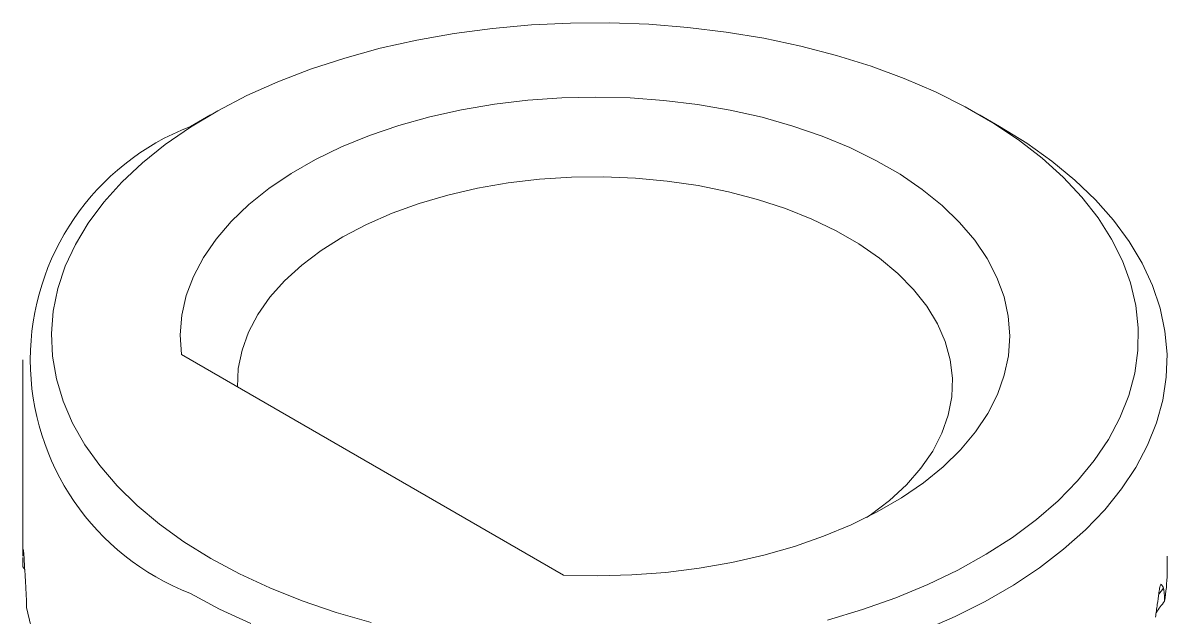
# Model space of a CAD drawing. Header units: millimetres. Extents: x 2 to 295, y 1 to 209.
# Drawn here: x 230.82 to 270.82, y 111.29 to 132.07 of the extents above; entities that cross this region are included whole.
import ezdxf

# ---------------------------------------------------------------- set-up
doc = ezdxf.new("R2010")
doc.units = ezdxf.units.MM

msp = doc.modelspace()

# ---------------------------------------------------------------- linework, layer by layer
at = {"color": 7, "linetype": 'Continuous', "lineweight": 15}
for p, q in [((237.381, 128.857), (236.674, 128.449)), ((264.963, 128.449), (264.256, 128.857)), ((249.721, 112.756), (236.36, 120.469)), ((230.819, 120.286), (230.819, 113.426)), ((230.819, 113.516), (230.819, 113.426)), ((230.882, 112.96), (230.82, 113.054))]:
    msp.add_line(p, q, dxfattribs=at)
at = {"color": 8, "linetype": 'Continuous', "lineweight": 15}
msp.add_line((270.524, 112.099), (270.692, 112.31), dxfattribs=at)
at = {"color": 7, "linetype": 'Continuous', "lineweight": 15, "flags": 128}
for points in [[(258.952, 111.19), (260.17, 111.555), (261.339, 111.969), (262.453, 112.431), (263.507, 112.938), (264.494, 113.488), (265.41, 114.078), (266.25, 114.704), (267.01, 115.363), (267.685, 116.053), (268.272, 116.768), (268.769, 117.507), (269.171, 118.264), (269.478, 119.036), (269.688, 119.818), (269.799, 120.608), (269.812, 121.4), (269.725, 122.19), (269.54, 122.975), (269.257, 123.75), (268.878, 124.511), (268.405, 125.254), (267.84, 125.976), (267.187, 126.672), (266.448, 127.34), (265.628, 127.974), (264.73, 128.573), (263.76, 129.133), (262.722, 129.652), (261.623, 130.125), (260.467, 130.552), (259.261, 130.929), (258.01, 131.255), (256.723, 131.528), (255.404, 131.747), (254.062, 131.91), (252.702, 132.017), (251.333, 132.067), (249.961, 132.06), (248.594, 131.996), (247.238, 131.875), (245.901, 131.697), (244.59, 131.465), (243.311, 131.178), (242.071, 130.839), (240.877, 130.45), (239.734, 130.011), (238.65, 129.526), (237.628, 128.997), (236.676, 128.427), (235.797, 127.819), (234.997, 127.176), (234.279, 126.501), (233.647, 125.798), (233.105, 125.07), (232.656, 124.322), (232.3, 123.557), (232.042, 122.779), (231.881, 121.993), (231.819, 121.202), (231.857, 120.41), (231.993, 119.622), (232.227, 118.842), (232.558, 118.073), (232.984, 117.32), (233.503, 116.587), (234.113, 115.878), (234.81, 115.195), (235.59, 114.544), (236.449, 113.927), (237.384, 113.347)], [(236.36, 120.469), (236.319, 121.158), (236.376, 121.847), (236.531, 122.531), (236.784, 123.206), (237.131, 123.866), (237.572, 124.507), (238.103, 125.125), (238.72, 125.716), (239.419, 126.276), (240.195, 126.8), (241.044, 127.286), (241.959, 127.729), (242.935, 128.128), (243.964, 128.479), (245.039, 128.78), (246.154, 129.028), (247.3, 129.223), (248.47, 129.363), (249.657, 129.446), (250.851, 129.473), (252.045, 129.443), (253.23, 129.357), (254.399, 129.214), (255.544, 129.016), (256.657, 128.765), (257.73, 128.461), (258.756, 128.108), (259.729, 127.706), (260.64, 127.26), (261.486, 126.773), (262.258, 126.246), (262.953, 125.685), (263.565, 125.093), (264.091, 124.473), (264.527, 123.831), (264.87, 123.17), (265.117, 122.495), (265.267, 121.81), (265.319, 121.121), (265.272, 120.432), (265.127, 119.747), (264.885, 119.071), (264.548, 118.41), (264.117, 117.766), (263.596, 117.145), (262.988, 116.551), (262.297, 115.988), (261.529, 115.46), (260.688, 114.97), (259.779, 114.522), (258.81, 114.118), (257.787, 113.762), (256.716, 113.456), (255.605, 113.201), (254.462, 113), (253.294, 112.855), (252.109, 112.765), (250.915, 112.732), (249.721, 112.756)], [(264.963, 128.449), (265.913, 127.861), (266.791, 127.234), (267.592, 126.574), (268.311, 125.884), (268.945, 125.166), (269.49, 124.424), (269.945, 123.662), (270.306, 122.883), (270.572, 122.092), (270.743, 121.292), (270.816, 120.488), (270.791, 119.682), (270.67, 118.879), (270.451, 118.083), (270.137, 117.298), (269.729, 116.527), (269.229, 115.775), (268.639, 115.044), (267.962, 114.34), (267.202, 113.664), (266.362, 113.02), (265.446, 112.412), (264.459, 111.842), (263.405, 111.313), (262.29, 110.828)], [(260.314, 114.776), (260.434, 114.859), (261.11, 115.374), (261.704, 115.922), (262.21, 116.499), (262.625, 117.099), (262.945, 117.719), (263.168, 118.352), (263.292, 118.995), (263.315, 119.641), (263.238, 120.286), (263.062, 120.924), (262.788, 121.551), (262.417, 122.161), (261.953, 122.749), (261.4, 123.311), (260.762, 123.842), (260.045, 124.338), (259.253, 124.796), (258.393, 125.21), (257.473, 125.578), (256.499, 125.897), (255.48, 126.165), (254.424, 126.379), (253.338, 126.538), (252.232, 126.639), (251.115, 126.684), (249.996, 126.67), (248.883, 126.599), (247.786, 126.47), (246.713, 126.285), (245.673, 126.046), (244.674, 125.754), (243.724, 125.411), (242.832, 125.021), (242.003, 124.586), (241.246, 124.11), (240.565, 123.597), (239.966, 123.05), (239.455, 122.475), (239.034, 121.876), (238.709, 121.258), (238.48, 120.625), (238.35, 119.983), (238.321, 119.337), (238.321, 119.337)], [(237.384, 113.347), (238.388, 112.807), (239.457, 112.311), (240.586, 111.861), (241.768, 111.459), (242.997, 111.107)], [(238.782, 111.065), (237.697, 111.572), (236.677, 112.122)]]:
    msp.add_lwpolyline(points, dxfattribs=at)
at = {"color": 7, "linetype": 'Continuous', "lineweight": 15}
for centre, radius, start, end in [((239.829, 120.286), 8.751, 111.1314, 248.8847), ((264.092, 112.94), 6.727, 350.6426, 358.9828), ((237.977, 113.024), 7.167, 191.3446, 199.3397)]:
    msp.add_arc(centre, radius, start, end, dxfattribs=at)
for points, knots in [([(230.819, 113.516), (230.82, 113.53), (230.82, 113.542), (230.821, 113.554), (230.822, 113.566), (230.823, 113.577), (230.824, 113.588), (230.827, 113.607), (230.83, 113.624), (230.834, 113.639)], [0, 0, 0, 0, 0.0000452681, 0.0000452681, 0.0000452681, 0.0000905364, 0.0000905364, 0.0000905364, 0.0001723055, 0.0001723055, 0.0001723055, 0.0001723055]), ([(230.834, 113.639), (230.835, 113.645), (230.837, 113.642), (230.838, 113.632), (230.84, 113.622), (230.842, 113.605), (230.844, 113.583), (230.847, 113.559), (230.849, 113.528), (230.852, 113.493), (230.855, 113.456), (230.857, 113.414), (230.86, 113.37), (230.861, 113.357), (230.861, 113.344), (230.862, 113.331)], [0, 0, 0, 0, 0.0000259963, 0.0000259963, 0.0000259963, 0.0000518736, 0.0000518736, 0.0000518736, 0.0000797156, 0.0000797156, 0.0000797156, 0.0001081413, 0.0001081413, 0.0001081413, 0.000116144, 0.000116144, 0.000116144, 0.000116144]), ([(230.862, 113.331), (230.866, 113.257), (230.869, 113.184), (230.874, 113.11), (230.878, 113.036), (230.882, 112.963), (230.887, 112.889), (230.895, 112.755), (230.903, 112.621), (230.913, 112.487)], [0, 0, 0, 0, 0.0000452671, 0.0000452671, 0.0000452671, 0.0000905365, 0.0000905365, 0.0000905365, 0.0001723095, 0.0001723095, 0.0001723095, 0.0001723095]), ([(270.818, 113.426), (270.818, 113.379), (270.819, 113.195), (270.818, 112.989), (270.818, 112.846), (270.818, 112.821)], [0, 0, 0, 0, 0.218897, 0.860118, 1, 1, 1, 1]), ([(270.529, 112.131), (270.534, 112.173), (270.541, 112.213), (270.547, 112.249), (270.554, 112.286), (270.561, 112.318), (270.568, 112.345), (270.575, 112.375), (270.582, 112.398), (270.589, 112.414), (270.596, 112.43), (270.602, 112.439), (270.608, 112.439), (270.61, 112.438), (270.611, 112.438), (270.613, 112.436)], [0, 0, 0, 0, 0.0000259963, 0.0000259963, 0.0000259963, 0.0000518736, 0.0000518736, 0.0000518736, 0.0000797156, 0.0000797156, 0.0000797156, 0.0001081413, 0.0001081413, 0.0001081413, 0.000116144, 0.000116144, 0.000116144, 0.000116144]), ([(270.613, 112.436), (270.621, 112.427), (270.628, 112.418), (270.636, 112.408), (270.643, 112.398), (270.651, 112.388), (270.658, 112.376), (270.67, 112.356), (270.682, 112.334), (270.692, 112.31)], [0, 0, 0, 0, 0.0000452671, 0.0000452671, 0.0000452671, 0.0000905365, 0.0000905365, 0.0000905365, 0.0001723095, 0.0001723095, 0.0001723095, 0.0001723095]), ([(270.413, 111.292), (270.424, 111.366), (270.434, 111.44), (270.445, 111.513), (270.455, 111.587), (270.465, 111.66), (270.475, 111.734), (270.494, 111.866), (270.512, 111.999), (270.529, 112.131)], [0, 0, 0, 0, 0.0000452681, 0.0000452681, 0.0000452681, 0.0000905364, 0.0000905364, 0.0000905364, 0.0001723055, 0.0001723055, 0.0001723055, 0.0001723055]), ([(270.729, 111.846), (270.626, 111.717), (270.518, 111.582), (270.436, 111.434), (270.432, 111.428)], [0, 0, 0, 0, 0.959468, 1, 1, 1, 1])]:
    msp.add_open_spline(points, degree=3, knots=knots, dxfattribs=at)
for points in [[(230.819, 113.378), (230.819, 113.296), (230.82, 113.186), (230.82, 113.054)], [(230.913, 112.487), (230.934, 112.185), (230.949, 111.871), (230.95, 111.614)], [(270.692, 112.31), (270.717, 112.256), (270.728, 112.085), (270.729, 111.846)]]:
    msp.add_open_spline(points, degree=3, dxfattribs=at)

doc.saveas('drawing.dxf')
